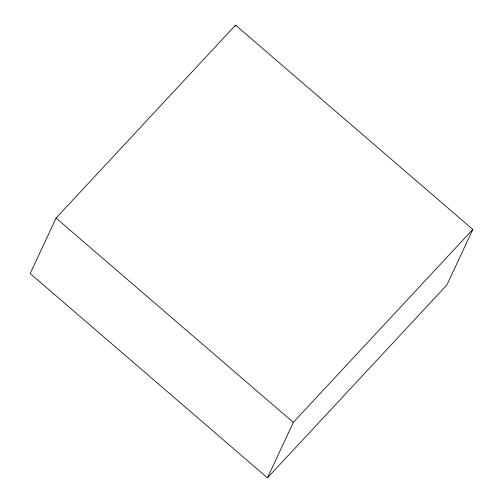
<?xml version="1.0" encoding="UTF-8"?>
<svg xmlns="http://www.w3.org/2000/svg" width="503" height="503" viewBox="0 0 503 503"><rect width="100%" height="100%" fill="white"/><g stroke="black" fill="none" stroke-linecap="round" stroke-linejoin="round"><path stroke-width="0.75" d="M56.066 218.076L30.199 273.55L267.451 477.85L446.934 284.924L472.801 229.45L235.549 25.15L56.066 218.076L293.318 422.375L267.451 477.85M234.882 26.571L235.549 25.15M293.318 422.375L472.801 229.45"/></g></svg>
